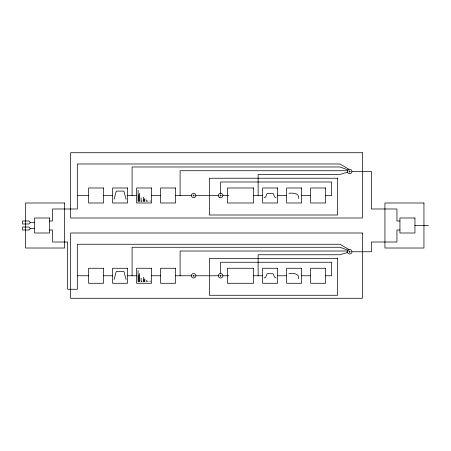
<?xml version="1.0" encoding="UTF-8"?>
<svg xmlns="http://www.w3.org/2000/svg" width="451" height="451" viewBox="0 0 451 451"><rect width="100%" height="100%" fill="white"/><g stroke="black" fill="none" stroke-linecap="round" stroke-linejoin="round"><path stroke-width="0.68" d="M114.086 199.241L116.183 191.438A1.314 1.314 0 0 1 116.42 191.241A1.19 1.19 0 0 1 116.679 191.111L123.489 191.111A1.19 1.19 0 0 1 123.833 191.297A1.314 1.314 0 0 1 123.986 191.438L126.088 199.241M114.086 279.519L116.183 271.716A1.314 1.314 0 0 1 116.42 271.519A1.19 1.19 0 0 1 116.679 271.389L123.489 271.389A1.19 1.19 0 0 1 123.833 271.575A1.314 1.314 0 0 1 123.986 271.716L126.088 279.519M193.084 196.022L194.144 194.956M193.084 276.3L194.144 275.24M347.422 172.231L339.919 174.481L258.135 174.481L258.135 195.492M347.422 252.509L339.919 254.759L258.135 254.759L258.135 275.77M264.139 197.741L265.673 196.969L266.992 193.71A1.415 1.415 0 0 1 267.387 193.44L272.894 193.44A1.415 1.415 0 0 1 273.289 193.71L274.608 196.969L276.142 197.741M264.139 278.019L265.673 277.247L266.992 273.994A1.415 1.415 0 0 1 267.387 273.718L272.894 273.718A1.415 1.415 0 0 1 273.289 273.994L274.608 277.247L276.142 278.019M347.422 170.732L180.107 170.732L180.107 195.492M348.922 171.481L350.421 171.481M351.921 171.481A2.249 2.249 0 0 0 348.544 169.531A2.249 2.249 0 0 0 348.544 173.432A2.249 2.249 0 0 0 351.921 171.481L371.427 171.481L371.427 208.993L396.936 208.993L396.936 220.996L399.941 220.996M77.318 195.492L88.576 195.492M103.578 195.492L112.581 195.492M127.588 195.492L136.591 195.492M151.598 195.492L160.601 195.492M175.608 195.492L191.365 195.492M195.864 195.492A2.249 2.249 0 0 0 192.487 193.541A2.249 2.249 0 0 0 192.487 197.437A2.249 2.249 0 0 0 195.864 195.492L218.374 195.492M219.874 195.492L221.373 195.492M222.873 195.492L228.877 195.492M253.637 195.492L262.64 195.492M277.647 195.492L286.65 195.492M301.651 195.492L310.654 195.492M325.661 195.492L331.665 195.492L331.665 181.984L220.624 181.984L220.624 193.237M49.559 220.996L52.558 220.996L52.558 208.993L77.318 208.993L77.318 163.978L339.919 163.978L348.922 169.226M30.054 222.501A1.5 1.5 0 0 1 28.554 224L22.55 224L22.55 220.996L28.554 220.996A1.5 1.5 0 0 1 30.054 222.501L34.552 222.501M414.943 225.5L428.45 225.5M30.054 228.499A1.5 1.5 0 0 1 28.554 230.004L22.55 230.004L22.55 227L28.554 227A1.5 1.5 0 0 1 30.054 228.499L34.552 228.499M49.559 230.004L52.558 230.004L52.558 242.007L67.565 242.007L67.565 289.271L77.318 289.271L77.318 244.256L339.919 244.256L348.922 249.51M399.941 230.004L396.936 230.004L396.936 242.007L371.427 242.007L371.427 251.759L351.921 251.759A2.249 2.249 0 0 1 348.544 253.71A2.249 2.249 0 0 1 348.544 249.809A2.249 2.249 0 0 1 351.921 251.759M347.422 251.01L180.107 251.01L180.107 275.77M348.922 251.759L350.421 251.759M77.318 275.77L88.576 275.77M103.578 275.77L112.581 275.77M127.588 275.77L136.591 275.77M151.598 275.77L160.601 275.77M175.608 275.77L191.365 275.77M195.864 275.77A2.249 2.249 0 0 0 192.487 273.819A2.249 2.249 0 0 0 192.487 277.72A2.249 2.249 0 0 0 195.864 275.77L218.374 275.77M219.874 275.77L221.373 275.77M222.873 275.77A2.249 2.249 0 0 0 219.496 273.819A2.249 2.249 0 0 0 219.496 277.72A2.249 2.249 0 0 0 222.873 275.77L228.877 275.77M253.637 275.77L262.64 275.77M277.647 275.77L286.65 275.77M301.651 275.77L310.654 275.77M325.661 275.77L331.665 275.77L331.665 262.262L220.624 262.262L220.624 273.52M288.899 193.237C292.699 192.989 299.515 192.791 298.652 198.491M288.899 273.52C292.699 273.267 299.515 273.069 298.652 278.769M348.172 169.982L339.919 166.977L132.092 166.977L132.092 195.492M348.172 250.26L339.919 247.261L132.092 247.261L132.092 275.77M193.084 194.956L194.144 196.022M193.084 275.24L194.144 276.3M349.672 170.732L349.672 172.231M349.672 251.01L349.672 252.509M220.624 194.736L220.624 196.241M220.624 275.02L220.624 276.519M150.098 200.74L150.098 201.49M150.098 281.018L150.098 281.774M147.849 200.74L147.849 201.49M147.849 281.018L147.849 281.774M146.344 199.99L146.344 201.49M146.344 280.268L146.344 281.774M144.844 198.491L144.844 201.49M144.844 278.769L144.844 281.774M144.094 199.241L144.094 201.49M144.094 279.519L144.094 281.774M143.345 196.991L143.345 201.49M143.345 277.269L143.345 281.774M141.845 200.74L141.845 201.49M141.845 281.018L141.845 281.774M141.095 197.741L141.095 201.49M141.095 278.019L141.095 281.774M139.596 193.237L139.596 201.49M139.596 273.52L139.596 281.774M138.84 194.736L138.84 201.49M138.84 275.02L138.84 281.774M138.091 190.237L138.091 201.49M138.091 270.515L138.091 281.774M362.424 152.726L70.57 152.726L70.57 217.996L362.424 217.996L362.424 152.726M337.664 178.235L209.371 178.235L209.371 214.997L337.664 214.997L337.664 178.235M103.578 187.988L88.576 187.988L88.576 202.989L103.578 202.989L103.578 187.988M127.588 187.988L112.581 187.988L112.581 202.989L127.588 202.989L127.588 187.988M151.598 187.988L136.591 187.988L136.591 202.989L151.598 202.989L151.598 187.988M175.608 187.988L160.601 187.988L160.601 202.989L175.608 202.989L175.608 187.988M253.637 187.988L227.377 187.988L227.377 202.989L253.637 202.989L253.637 187.988M277.647 187.988L262.64 187.988L262.64 202.989L277.647 202.989L277.647 187.988M301.651 187.988L286.65 187.988L286.65 202.989L301.651 202.989L301.651 187.988M325.661 187.988L310.654 187.988L310.654 202.989L325.661 202.989L325.661 187.988M64.566 202.989L25.549 202.989L25.549 248.011L64.566 248.011L64.566 202.989M423.946 202.989L384.934 202.989L384.934 248.011L423.946 248.011L423.946 202.989M49.559 217.996L34.552 217.996L34.552 233.004L49.559 233.004L49.559 217.996M414.943 217.996L399.941 217.996L399.941 233.004L414.943 233.004L414.943 217.996M362.424 233.004L70.57 233.004L70.57 298.274L362.424 298.274L362.424 233.004M337.664 258.513L209.371 258.513L209.371 295.275L337.664 295.275L337.664 258.513M103.578 268.266L88.576 268.266L88.576 283.273L103.578 283.273L103.578 268.266M127.588 268.266L112.581 268.266L112.581 283.273L127.588 283.273L127.588 268.266M151.598 268.266L136.591 268.266L136.591 283.273L151.598 283.273L151.598 268.266M175.608 268.266L160.601 268.266L160.601 283.273L175.608 283.273L175.608 268.266M253.637 268.266L227.377 268.266L227.377 283.273L253.637 283.273L253.637 268.266M277.647 268.266L262.64 268.266L262.64 283.273L277.647 283.273L277.647 268.266M301.651 268.266L286.65 268.266L286.65 283.273L301.651 283.273L301.651 268.266M325.661 268.266L310.654 268.266L310.654 283.273L325.661 283.273L325.661 268.266M219.327 197.329A2.249 2.249 0 0 0 222.867 195.689A2.249 2.249 0 0 0 219.676 193.445A2.249 2.249 0 0 0 219.327 197.329"/></g></svg>
